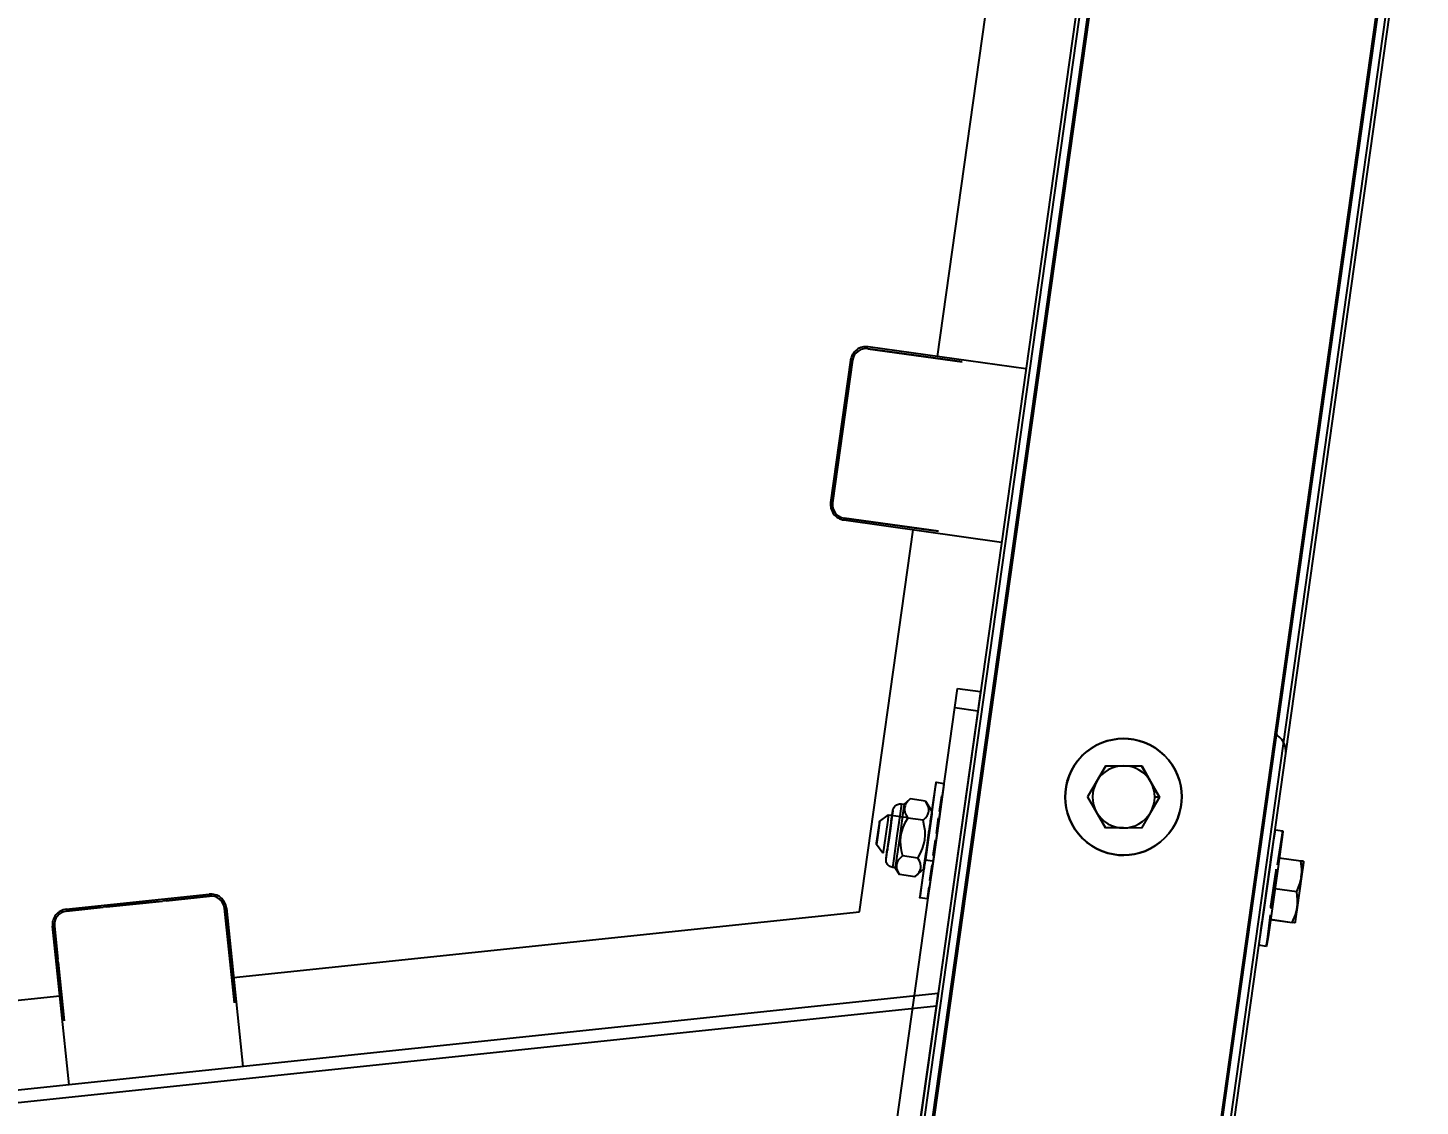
# Model space of a CAD drawing. Header units: millimetres. Extents: x 3109 to 13995, y 24552 to 39949.
# Drawn here: x 6389.9 to 6748.2, y 34454 to 34731.4 of the extents above; entities that cross this region are included whole.
import ezdxf

# ---------------------------------------------------------------- set-up
doc = ezdxf.new("R2010")
doc.units = ezdxf.units.MM
doc.header["$LTSCALE"] = 3
doc.layers.add('DomyÅ›lny', color=7, linetype='Continuous')
doc.styles.get("Standard").update_dxf_attribs({"font": 'arial.ttf'})
doc.dimstyles.new('MATEUSZ', dxfattribs={"dimtxt": 35, "dimasz": 16, "dimexe": 0.18, "dimexo": 0.0625, "dimgap": 0.09, "dimtad": 0, "dimdec": 0, "dimdsep": 46, "dimtxsty": 'Standard', "dimblk": 'DOT', "dimcen": 0.09, "dimse1": 1, "dimse2": 1, "dimadec": 0, "dimazin": 0, "dimtfac": 1, "dimtdec": 0, "dimtofl": 0, "dimtmove": 0, "dimatfit": 3, "dimfxl": 1, "dimtolj": 1, "dimtzin": 0, "dimlwd": 9, "dimlwe": 9, "dimarcsym": 0})

# ---------------------------------------------------------------- blocks, each defined once
blk = doc.blocks.new('_Dot')
at = {"color": 0, "linetype": 'ByBlock', "lineweight": -2}
blk.add_line((-0.5, 0), (-1, 0), dxfattribs=at)
at = {"color": 0, "linetype": 'ByBlock', "const_width": 0.5}
blk.add_lwpolyline([(-0.25, 0, 1), (0.25, 0, 1)], format="xyb", close=True, dxfattribs=at)
blk = doc.blocks.new('*D27')
at = {"color": 0, "lineweight": 9, "transparency": 16777216}
for start, end in [(59.5164, 79.0364), (2.9636, 22.4836)]:
    blk.add_arc((6545.65, 33349.34), 309.37, start, end, dxfattribs=at)
at = {"layer": 'Defpoints', "color": 0, "transparency": 16777216}
for p in [(6825.8, 35342.67), (6820.48, 33491.39), (6414.74, 33349.34), (6545.65, 33349.34), (6594.74, 33349.34)]:
    blk.add_point(p, dxfattribs=at)
at = {"color": 0, "lineweight": 9, "transparency": 16777216, "xscale": 16, "yscale": 16, "zscale": 16}
for p, rotation in [((6588.71, 33655.7), 170.518219425483), ((6855.02, 33349.34), 271.4817805745178)]:
    blk.add_blockref('_Dot', p, dxfattribs=dict(at, rotation=rotation))
at = {"color": 0, "transparency": 16777216, "insert": (6779.14, 33552.3), "char_height": 100, "attachment_point": 5, "rotation": 311}
blk.add_mtext('\\A1;82°', dxfattribs=at)
blk = doc.blocks.new('*D28')
at = {"color": 0, "lineweight": 9, "transparency": 16777216}
for start, end in [(188.3113, 209.7304), (238.2696, 259.6887)]:
    blk.add_arc((6615.79, 34401.67), 396.66, start, end, dxfattribs=at)
at = {"layer": 'Defpoints', "color": 0, "transparency": 16777216}
for p in [(6738.47, 35274.58), (6612.72, 34401.34), (6276.98, 34195.4), (4551.57, 34184.71), (6467.9, 33349.34)]:
    blk.add_point(p, dxfattribs=at)
at = {"color": 0, "lineweight": 9, "transparency": 16777216, "xscale": 16, "yscale": 16, "zscale": 16}
for p, rotation in [((6221.3, 34360.2), 97.15563856090387), ((6560.59, 34008.86), 350.8443614390964)]:
    blk.add_blockref('_Dot', p, dxfattribs=dict(at, rotation=rotation))
at = {"color": 0, "transparency": 16777216, "insert": (6330.46, 34126.12), "char_height": 100, "attachment_point": 5, "rotation": 314}
blk.add_mtext('\\A1;76°', dxfattribs=at)
blk = doc.blocks.new('*D29')
at = {"color": 0, "lineweight": 9, "transparency": 16777216}
for start, end in [(340.8702, 2.8259), (279.1741, 301.1298)]:
    blk.add_arc((4551.57, 34184.71), 288.86, start, end, dxfattribs=at)
at = {"layer": 'Defpoints', "color": 0, "transparency": 16777216}
for p in [(4394.27, 35681.38), (6612.72, 34401.34), (4551.57, 34184.71), (4721.36, 33951.02), (4638.64, 33356.34)]:
    blk.add_point(p, dxfattribs=at)
at = {"color": 0, "lineweight": 9, "transparency": 16777216, "xscale": 16, "yscale": 16, "zscale": 16}
for p, rotation in [((4838.85, 34214.9), 94.41297339771745), ((4581.77, 33897.43), 187.5870266022825)]:
    blk.add_blockref('_Dot', p, dxfattribs=dict(at, rotation=rotation))
at = {"color": 0, "transparency": 16777216, "insert": (4776.06, 34002.92), "char_height": 100, "attachment_point": 5, "rotation": 51}
blk.add_mtext('\\A1;90°', dxfattribs=at)
blk = doc.blocks.new('*D30')
at = {"color": 0, "lineweight": 9, "transparency": 16777216}
for start, end in [(329.4544, 349.5013), (278.4987, 298.5456)]:
    blk.add_arc((4392.79, 35685.64), 366.91, start, end, dxfattribs=at)
at = {"layer": 'Defpoints', "color": 0, "transparency": 16777216}
for p in [(4469.01, 35674.93), (4401.08, 35606.73), (4583.59, 35372.25), (6672.2, 35365.29), (4637.61, 33356.34)]:
    blk.add_point(p, dxfattribs=at)
at = {"color": 0, "lineweight": 9, "transparency": 16777216, "xscale": 16, "yscale": 16, "zscale": 16}
for p, rotation in [((4756.13, 35634.58), 80.75063463596969), ((4431.14, 35320.75), 187.2493653640306)]:
    blk.add_blockref('_Dot', p, dxfattribs=dict(at, rotation=rotation))
at = {"color": 0, "transparency": 16777216, "insert": (4647.66, 35421.71), "char_height": 100, "attachment_point": 5, "rotation": 44}
blk.add_mtext('\\A1;76°', dxfattribs=at)
blk = doc.blocks.new('*D31')
at = {"color": 0, "lineweight": 9, "transparency": 16777216}
for start, end in [(174.4743, 201.6347), (232.3653, 259.5257)]:
    blk.add_arc((6747.74, 35354.68), 370.53, start, end, dxfattribs=at)
at = {"layer": 'Defpoints', "color": 0, "transparency": 16777216}
for p in [(4469.01, 35674.93), (6672.2, 35365.29), (6737.21, 35279.78), (6404.19, 35215.88), (6465.9, 33349.34)]:
    blk.add_point(p, dxfattribs=at)
at = {"color": 0, "lineweight": 9, "transparency": 16777216, "xscale": 16, "yscale": 16, "zscale": 16}
for p, rotation in [((6380.81, 35406.25), 83.23715371402146), ((6696.17, 34987.75), 350.7628462859789)]:
    blk.add_blockref('_Dot', p, dxfattribs=dict(at, rotation=rotation))
at = {"color": 0, "transparency": 16777216, "insert": (6451.82, 35131.69), "char_height": 100, "attachment_point": 5, "rotation": 307}
blk.add_mtext('\\A1;90°', dxfattribs=at)
blk = doc.blocks.new('*D32')
at = {"color": 0, "lineweight": 9, "transparency": 16777216}
for p, q in [((7401.61, 35409.97), (7401.61, 34534.29)), ((7401.61, 33357.34), (7401.61, 34233.02))]:
    blk.add_line(p, q, dxfattribs=at)
at = {"layer": 'Defpoints', "color": 0, "transparency": 16777216}
for p in [(6879.77, 35425.97), (6604.45, 33341.34), (7401.61, 33341.34)]:
    blk.add_point(p, dxfattribs=at)
at = {"color": 0, "lineweight": 9, "transparency": 16777216, "xscale": 16, "yscale": 16, "zscale": 16}
for p, rotation in [((7401.61, 35425.97), 90), ((7401.61, 33341.34), 270)]:
    blk.add_blockref('_Dot', p, dxfattribs=dict(at, rotation=rotation))
at = {"color": 0, "transparency": 16777216, "insert": (7401.61, 34383.66), "char_height": 100, "attachment_point": 5, "rotation": 90}
blk.add_mtext('\\A1;2085', dxfattribs=at)
blk = doc.blocks.new('*D34')
at = {"color": 0, "lineweight": 9, "transparency": 16777216}
for p, q in [((4270.17, 32724.1), (5416.74, 32724.1)), ((6863.77, 32724.1), (5717.19, 32724.1))]:
    blk.add_line(p, q, dxfattribs=at)
at = {"layer": 'Defpoints', "color": 0, "transparency": 16777216}
for p in [(4254.17, 35784.88), (6879.77, 35425.97), (6879.77, 32724.1)]:
    blk.add_point(p, dxfattribs=at)
at = {"color": 0, "lineweight": 9, "transparency": 16777216, "xscale": 16, "yscale": 16, "zscale": 16, "rotation": 180}
blk.add_blockref('_Dot', (4254.17, 32724.1), dxfattribs=at)
at = {"color": 0, "lineweight": 9, "transparency": 16777216, "xscale": 16, "yscale": 16, "zscale": 16}
blk.add_blockref('_Dot', (6879.77, 32724.1), dxfattribs=at)
at = {"color": 0, "transparency": 16777216, "insert": (5566.97, 32724.1), "char_height": 100, "attachment_point": 5}
blk.add_mtext('\\A1;2626', dxfattribs=at)
blk = doc.blocks.new('*D36')
at = {"color": 0, "lineweight": 9, "transparency": 16777216}
for p, q in [((4319.69, 32936.73), (5422.43, 32936.73)), ((6825.88, 32936.73), (5723.15, 32936.73))]:
    blk.add_line(p, q, dxfattribs=at)
at = {"layer": 'Defpoints', "color": 0, "transparency": 16777216}
for p in [(4303.69, 35777.81), (6841.88, 35421.2), (6841.88, 32936.73)]:
    blk.add_point(p, dxfattribs=at)
at = {"color": 0, "lineweight": 9, "transparency": 16777216, "xscale": 16, "yscale": 16, "zscale": 16, "rotation": 180}
blk.add_blockref('_Dot', (4303.69, 32936.73), dxfattribs=at)
at = {"color": 0, "lineweight": 9, "transparency": 16777216, "xscale": 16, "yscale": 16, "zscale": 16}
blk.add_blockref('_Dot', (6841.88, 32936.73), dxfattribs=at)
at = {"color": 0, "transparency": 16777216, "insert": (5572.79, 32936.73), "char_height": 100, "attachment_point": 5}
blk.add_mtext('\\A1;2538', dxfattribs=at)

msp = doc.modelspace()

# ---------------------------------------------------------------- linework, layer by layer
at = {"layer": 'DomyÅ›lny'}
for p, q in [((6746.58, 35353.81), (6464.87, 33349.34)), ((6545.65, 33349.34), (6825.8, 35342.67)), ((6465.9, 33349.34), (6737.21, 35279.78)), ((6738.47, 35274.58), (6467.9, 33349.34)), ((6468.4, 33349.34), (6739.14, 35275.71)), ((6811.23, 35264.17), (6542.12, 33349.34)), ((6542.63, 33349.34), (6811.75, 35264.28)), ((6813.92, 35265.54), (6544.62, 33349.34)), ((6624, 34646.87), (6685.84, 35086.92)), ((6630.37, 34645.47), (6606.1, 34648.88)), ((6606.1, 34648.88), (6630.37, 34645.47)), ((6646.77, 34643.67), (6606.17, 34649.38)), ((6601.66, 34645.97), (6596.51, 34609.33)), ((6602.15, 34645.9), (6597, 34609.26)), ((6597, 34609.26), (6602.15, 34645.9)), ((6599.91, 34604.81), (6640.51, 34599.11)), ((6599.98, 34605.31), (6624.24, 34601.9)), ((6624.24, 34601.9), (6599.98, 34605.31)), ((6603.92, 34503.98), (6617.74, 34602.31)), ((6629.17, 34561.48), (6635.11, 34560.65)), ((6596.46, 34328.77), (6628.47, 34556.53)), ((6628.47, 34556.53), (6634.41, 34555.7)), ((6634.41, 34555.7), (6602.4, 34327.94)), ((6667.3, 34541.57), (6662.64, 34533.6)), ((6681.11, 34533.49), (6676.54, 34541.52)), ((6623.64, 34537.32), (6625.62, 34537.04)), ((6614.78, 34531.75), (6615.42, 34531.66)), ((6615.42, 34531.66), (6616.9, 34532.96)), ((6620.94, 34532.46), (6616.98, 34533.02)), ((6620.94, 34532.46), (6622.59, 34529.89)), ((6662.64, 34533.6), (6667.21, 34525.57)), ((6681.14, 34533.5), (6679.91, 34533.51)), ((6611.38, 34528.95), (6616.42, 34528.24)), ((6620.3, 34527.55), (6616.34, 34528.1)), ((6710.89, 34525.08), (6712.87, 34524.8)), ((6618.93, 34517.83), (6614.97, 34518.38)), ((6622.8, 34516.99), (6620.82, 34517.27)), ((6711.93, 34517.89), (6717.56, 34517.1)), ((6613.12, 34515.32), (6612.48, 34515.41)), ((6614.24, 34513.59), (6613.12, 34515.32)), ((6618.21, 34513.02), (6614.25, 34513.58)), ((6620.51, 34515.04), (6618.28, 34513.09)), ((6710.85, 34509.99), (6716.48, 34509.2)), ((6399.78, 34504.65), (6436.57, 34508.52)), ((6423.78, 34506.67), (6409.25, 34505.14)), ((6410.13, 34505.24), (6424.58, 34506.75)), ((6436.63, 34508.02), (6424.58, 34506.75)), ((6425.46, 34506.85), (6436.63, 34508.02)), ((6621.45, 34507.33), (6619.47, 34507.61)), ((6399.83, 34504.15), (6409.25, 34505.14)), ((6408.45, 34505.06), (6399.83, 34504.15)), ((6440.47, 34504.9), (6443.03, 34480.54)), ((6443.03, 34480.54), (6440.47, 34504.9)), ((6440.97, 34504.96), (6445.25, 34464.18)), ((6442.85, 34487.06), (6603.92, 34503.98)), ((6400.5, 34459.48), (6396.22, 34500.25)), ((6397.6, 34491.89), (6396.71, 34500.31)), ((6396.71, 34500.31), (6397.61, 34491.81)), ((6709.64, 34502), (6715.27, 34501.21)), ((6709.7, 34502.05), (6715.33, 34501.25)), ((6708.7, 34495.09), (6706.72, 34495.37)), ((6399.27, 34475.94), (6397.61, 34491.81)), ((6397.69, 34491.01), (6399.27, 34475.94)), ((6624.19, 34482.99), (4543.21, 34264.27)), ((5594.21, 34397.86), (6398.1, 34482.35)), ((6623.73, 34479.67), (4543.55, 34261.04)), ((6613.18, 34404.66), (6623.73, 34479.67))]:
    msp.add_line(p, q, dxfattribs=at)
for points in [[(6628.47, 34556.53, 0), (6629.17, 34561.48, 0)], [(6635.11, 34560.65, 0), (6635.11, 34560.65, 0), (6635.11, 34560.65, 0), (6635.11, 34560.65, 0), (6635.11, 34560.65, 0), (6635.11, 34560.65, 0), (6635.11, 34560.65, 0), (6635.11, 34560.65, 0), (6635.11, 34560.65, 0), (6635.11, 34560.65, 0), (6635.11, 34560.65, 0), (6635.11, 34560.65, 0), (6635.11, 34560.65, 0), (6635.11, 34560.64, 0), (6635.1, 34560.61, 0), (6635.09, 34560.5, 0), (6635.02, 34560.04, 0), (6634.41, 34555.7, 0)], [(6671.95, 34518.54, 0), (6670.6, 34518.6, 0), (6669.22, 34518.78, 0), (6667.82, 34519.1, 0), (6666.42, 34519.57, 0), (6665.05, 34520.18, 0), (6663.73, 34520.94, 0), (6662.48, 34521.84, 0), (6661.32, 34522.88, 0), (6660.27, 34524.02, 0), (6659.36, 34525.26, 0), (6658.58, 34526.58, 0), (6657.95, 34527.94, 0), (6657.47, 34529.33, 0), (6657.13, 34530.73, 0), (6656.93, 34532.11, 0), (6656.86, 34533.46, 0), (6656.92, 34534.81, 0), (6657.1, 34536.19, 0), (6657.42, 34537.59, 0), (6657.88, 34538.98, 0), (6658.5, 34540.36, 0), (6659.26, 34541.68, 0), (6660.16, 34542.93, 0), (6661.19, 34544.09, 0), (6662.34, 34545.13, 0), (6663.58, 34546.05, 0), (6664.89, 34546.83, 0), (6666.26, 34547.46, 0), (6667.65, 34547.94, 0), (6669.05, 34548.28, 0), (6670.43, 34548.48, 0), (6671.77, 34548.54, 0)], [(6671.79, 34548.55, 0), (6670.44, 34548.48, 0), (6669.06, 34548.28, 0), (6667.66, 34547.94, 0), (6666.27, 34547.46, 0), (6664.91, 34546.83, 0), (6663.59, 34546.05, 0), (6662.35, 34545.14, 0), (6661.21, 34544.09, 0), (6660.17, 34542.93, 0), (6659.27, 34541.68, 0), (6658.51, 34540.36, 0), (6657.9, 34538.99, 0), (6657.43, 34537.59, 0), (6657.11, 34536.19, 0), (6656.93, 34534.81, 0), (6656.87, 34533.46, 0), (6656.94, 34532.11, 0), (6657.14, 34530.73, 0), (6657.48, 34529.34, 0), (6657.96, 34527.94, 0), (6658.59, 34526.58, 0), (6659.37, 34525.27, 0), (6660.28, 34524.02, 0), (6661.33, 34522.88, 0), (6662.49, 34521.85, 0), (6663.74, 34520.94, 0), (6665.06, 34520.18, 0), (6666.43, 34519.57, 0), (6667.83, 34519.1, 0), (6669.23, 34518.78, 0), (6670.61, 34518.6, 0), (6671.96, 34518.55, 0)], [(6671.77, 34548.54, 0), (6673.12, 34548.49, 0), (6674.51, 34548.31, 0), (6675.9, 34547.99, 0), (6677.3, 34547.52, 0), (6678.67, 34546.91, 0), (6680, 34546.15, 0), (6681.25, 34545.24, 0), (6682.41, 34544.21, 0), (6683.45, 34543.07, 0), (6684.37, 34541.83, 0), (6685.15, 34540.51, 0), (6685.78, 34539.15, 0), (6686.26, 34537.76, 0), (6686.6, 34536.36, 0), (6686.79, 34534.98, 0), (6686.86, 34533.63, 0), (6686.81, 34532.28, 0), (6686.63, 34530.9, 0), (6686.31, 34529.5, 0), (6685.84, 34528.1, 0), (6685.23, 34526.73, 0), (6684.46, 34525.41, 0), (6683.56, 34524.16, 0), (6682.53, 34523, 0), (6681.38, 34521.95, 0), (6680.14, 34521.04, 0), (6678.83, 34520.26, 0), (6677.46, 34519.63, 0), (6676.07, 34519.15, 0), (6674.68, 34518.81, 0), (6673.3, 34518.61, 0), (6671.95, 34518.54, 0)], [(6671.96, 34518.55, 0), (6673.31, 34518.62, 0), (6674.69, 34518.81, 0), (6676.09, 34519.15, 0), (6677.48, 34519.63, 0), (6678.84, 34520.26, 0), (6680.15, 34521.04, 0), (6681.4, 34521.96, 0), (6682.54, 34523, 0), (6683.57, 34524.16, 0), (6684.48, 34525.41, 0), (6685.24, 34526.74, 0), (6685.85, 34528.11, 0), (6686.32, 34529.5, 0), (6686.64, 34530.9, 0), (6686.82, 34532.29, 0), (6686.87, 34533.63, 0), (6686.8, 34534.98, 0), (6686.61, 34536.36, 0), (6686.27, 34537.76, 0), (6685.79, 34539.15, 0), (6685.16, 34540.51, 0), (6684.38, 34541.83, 0), (6683.46, 34543.07, 0), (6682.42, 34544.22, 0), (6681.26, 34545.25, 0), (6680.01, 34546.15, 0), (6678.69, 34546.91, 0), (6677.31, 34547.53, 0), (6675.92, 34547.99, 0), (6674.52, 34548.31, 0), (6673.13, 34548.49, 0), (6671.79, 34548.55, 0)], [(6665.01, 34537.6, 0), (6667.34, 34541.58, 0)], [(6671.96, 34541.55, 0), (6670.94, 34541.5, 0), (6669.92, 34541.3, 0), (6668.91, 34540.97, 0), (6667.95, 34540.51, 0), (6667.06, 34539.92, 0), (6666.26, 34539.22, 0), (6665.57, 34538.44, 0), (6665.01, 34537.6, 0)], [(6667.34, 34541.58, 0), (6671.96, 34541.55, 0)], [(6671.96, 34541.55, 0), (6676.57, 34541.53, 0)], [(6678.86, 34537.51, 0), (6678.31, 34538.36, 0), (6677.63, 34539.15, 0), (6676.84, 34539.86, 0), (6675.95, 34540.46, 0), (6674.99, 34540.94, 0), (6673.99, 34541.28, 0), (6672.97, 34541.48, 0), (6671.96, 34541.55, 0)], [(6676.57, 34541.53, 0), (6678.86, 34537.51, 0)], [(6619.47, 34507.61, 0), (6619.47, 34507.61, 0), (6619.47, 34507.61, 0), (6619.47, 34507.61, 0), (6619.47, 34507.61, 0), (6619.47, 34507.61, 0), (6619.47, 34507.61, 0), (6619.47, 34507.61, 0), (6619.47, 34507.61, 0), (6619.47, 34507.61, 0), (6619.47, 34507.61, 0), (6619.47, 34507.61, 0), (6619.47, 34507.61, 0), (6619.47, 34507.61, 0), (6619.47, 34507.61, 0), (6619.47, 34507.61, 0), (6619.47, 34507.61, 0), (6619.47, 34507.61, 0), (6619.47, 34507.61, 0), (6619.47, 34507.62, 0), (6619.48, 34507.65, 0), (6619.51, 34507.82, 0), (6619.63, 34508.57, 0), (6620.84, 34516.78, 0), (6622.37, 34527.71, 0), (6623.33, 34534.8, 0), (6623.58, 34536.71, 0), (6623.63, 34537.17, 0), (6623.64, 34537.28, 0), (6623.64, 34537.31, 0), (6623.64, 34537.32, 0), (6623.64, 34537.32, 0), (6623.64, 34537.32, 0), (6623.64, 34537.32, 0), (6623.64, 34537.32, 0)], [(6625.62, 34537.04, 0), (6625.62, 34537.04, 0), (6625.62, 34537.04, 0), (6625.62, 34537.04, 0), (6625.62, 34537.04, 0), (6625.62, 34537.04, 0), (6625.62, 34537, 0), (6625.6, 34536.83, 0), (6625.52, 34536.09, 0), (6624.41, 34527.88, 0), (6622.88, 34516.95, 0), (6621.84, 34509.8, 0), (6621.55, 34507.9, 0), (6621.48, 34507.46, 0), (6621.46, 34507.36, 0), (6621.45, 34507.34, 0), (6621.45, 34507.34, 0), (6621.45, 34507.33, 0), (6621.45, 34507.33, 0), (6621.45, 34507.33, 0), (6621.45, 34507.33, 0), (6621.45, 34507.33, 0), (6621.45, 34507.33, 0), (6621.45, 34507.33, 0), (6621.45, 34507.33, 0), (6621.45, 34507.33, 0), (6621.45, 34507.33, 0), (6621.45, 34507.33, 0), (6621.45, 34507.33, 0), (6621.45, 34507.33, 0), (6621.45, 34507.33, 0), (6621.45, 34507.33, 0), (6621.45, 34507.33, 0), (6621.45, 34507.33, 0), (6621.45, 34507.33, 0)], [(6623.64, 34537.32, 0), (6623.64, 34537.32, 0), (6623.64, 34537.32, 0), (6623.64, 34537.32, 0), (6623.64, 34537.32, 0), (6623.64, 34537.32, 0), (6623.64, 34537.32, 0), (6623.64, 34537.32, 0), (6623.64, 34537.32, 0), (6623.64, 34537.32, 0), (6623.64, 34537.32, 0), (6623.64, 34537.32, 0), (6623.64, 34537.32, 0), (6623.64, 34537.32, 0), (6623.64, 34537.32, 0), (6623.64, 34537.32, 0), (6623.64, 34537.32, 0), (6623.63, 34537.32, 0), (6623.63, 34537.31, 0), (6623.62, 34537.25, 0), (6623.56, 34536.94, 0), (6623.35, 34535.56, 0), (6622.49, 34529.71, 0)], [(6662.67, 34533.61, 0), (6665.01, 34537.6, 0)], [(6665.01, 34537.6, 0), (6664.55, 34536.69, 0), (6664.21, 34535.71, 0), (6663.99, 34534.67, 0), (6663.91, 34533.6, 0), (6663.98, 34532.53, 0), (6664.18, 34531.49, 0), (6664.51, 34530.51, 0), (6664.96, 34529.6, 0)], [(6678.86, 34537.51, 0), (6681.14, 34533.5, 0)], [(6679.91, 34533.51, 0), (6679.85, 34534.58, 0), (6679.64, 34535.62, 0), (6679.31, 34536.6, 0), (6678.86, 34537.51, 0)], [(6612.12, 34527.39, 0), (6612.49, 34529.88, 0), (6612.53, 34530.15, 0), (6612.61, 34530.44, 0), (6612.72, 34530.68, 0), (6612.86, 34530.92, 0), (6613.04, 34531.14, 0), (6613.25, 34531.33, 0), (6613.47, 34531.49, 0), (6613.72, 34531.61, 0), (6613.98, 34531.7, 0), (6614.24, 34531.75, 0), (6614.51, 34531.77, 0), (6614.78, 34531.75, 0)], [(6613.67, 34523.52, 0), (6614.47, 34529.32, 0), (6614.71, 34531.15, 0), (6614.77, 34531.6, 0), (6614.78, 34531.71, 0), (6614.78, 34531.74, 0), (6614.78, 34531.74, 0), (6614.78, 34531.75, 0), (6614.78, 34531.75, 0), (6614.78, 34531.75, 0), (6614.78, 34531.75, 0), (6614.78, 34531.75, 0)], [(6615.42, 34531.66, 0), (6615.42, 34531.66, 0), (6615.42, 34531.66, 0), (6615.42, 34531.66, 0), (6615.42, 34531.66, 0), (6615.42, 34531.66, 0), (6615.42, 34531.66, 0), (6615.42, 34531.66, 0), (6615.42, 34531.66, 0), (6615.42, 34531.66, 0), (6615.42, 34531.66, 0), (6615.42, 34531.66, 0), (6615.42, 34531.65, 0), (6615.42, 34531.63, 0), (6615.41, 34531.54, 0), (6615.36, 34531.13, 0), (6615.13, 34529.34, 0), (6614.31, 34523.43, 0)], [(6616.98, 34533.02, 0), (6616.37, 34532.42, 0), (6615.95, 34531.84, 0), (6615.79, 34531.56, 0), (6615.67, 34531.28, 0), (6615.58, 34531, 0), (6615.53, 34530.72, 0), (6615.51, 34530.43, 0), (6615.52, 34530.14, 0), (6615.57, 34529.83, 0), (6615.64, 34529.52, 0), (6615.91, 34528.85, 0), (6616.34, 34528.1, 0)], [(6620.3, 34527.55, 0), (6620.9, 34528.15, 0), (6621.32, 34528.72, 0), (6621.48, 34529, 0), (6621.6, 34529.28, 0), (6621.69, 34529.56, 0), (6621.74, 34529.85, 0), (6621.76, 34530.14, 0), (6621.75, 34530.43, 0), (6621.71, 34530.73, 0), (6621.63, 34531.05, 0), (6621.36, 34531.72, 0), (6620.94, 34532.46, 0)], [(6624.52, 34529.77, 0), (6625.11, 34533.83, 0)], [(6664.96, 34529.6, 0), (6662.67, 34533.61, 0)], [(6678.82, 34529.51, 0), (6679.27, 34530.42, 0), (6679.62, 34531.4, 0), (6679.83, 34532.44, 0), (6679.91, 34533.51, 0)], [(6681.14, 34533.5, 0), (6678.82, 34529.51, 0)], [(6609.12, 34527.25, 0), (6611.38, 34528.95, 0)], [(6611.38, 34528.95, 0), (6611.38, 34528.95, 0), (6611.38, 34528.95, 0), (6611.38, 34528.95, 0), (6611.38, 34528.95, 0), (6611.38, 34528.95, 0), (6611.38, 34528.95, 0), (6611.38, 34528.95, 0), (6611.38, 34528.95, 0), (6611.38, 34528.95, 0), (6611.38, 34528.95, 0), (6611.38, 34528.95, 0), (6611.38, 34528.95, 0), (6611.38, 34528.93, 0), (6611.37, 34528.87, 0), (6611.33, 34528.59, 0), (6611.19, 34527.54, 0), (6610.69, 34524.03, 0)], [(6610.81, 34517.81, 0), (6610.81, 34517.81, 0), (6610.81, 34517.81, 0), (6610.81, 34517.81, 0), (6610.81, 34517.81, 0), (6610.81, 34517.81, 0), (6610.81, 34517.81, 0), (6610.81, 34517.81, 0), (6610.81, 34517.81, 0), (6610.81, 34517.81, 0), (6610.81, 34517.81, 0), (6610.82, 34517.86, 0), (6610.89, 34518.34, 0), (6611.54, 34522.81, 0), (6612.2, 34527.57, 0), (6612.42, 34529.2, 0), (6612.48, 34529.69, 0), (6612.5, 34529.84, 0), (6612.5, 34529.89, 0), (6612.5, 34529.9, 0), (6612.51, 34529.9, 0), (6612.51, 34529.9, 0), (6612.51, 34529.9, 0), (6612.51, 34529.9, 0), (6612.51, 34529.9, 0), (6612.51, 34529.9, 0), (6612.51, 34529.9, 0), (6612.51, 34529.9, 0), (6612.51, 34529.9, 0), (6612.51, 34529.9, 0), (6612.51, 34529.9, 0)], [(6612.23, 34528, 0), (6612.23, 34528, 0), (6612.23, 34528, 0), (6612.23, 34528, 0), (6612.23, 34528, 0), (6612.23, 34528, 0), (6612.23, 34527.99, 0), (6612.23, 34527.95, 0), (6612.2, 34527.74, 0), (6611.9, 34525.45, 0), (6611.47, 34522.39, 0), (6611.18, 34520.4, 0), (6611.1, 34519.87, 0), (6611.08, 34519.75, 0), (6611.07, 34519.72, 0), (6611.07, 34519.71, 0), (6611.07, 34519.71, 0), (6611.07, 34519.71, 0), (6611.07, 34519.71, 0), (6611.07, 34519.71, 0), (6611.07, 34519.71, 0), (6611.07, 34519.71, 0), (6611.07, 34519.71, 0), (6611.07, 34519.71, 0), (6611.07, 34519.71, 0), (6611.07, 34519.71, 0), (6611.07, 34519.71, 0), (6611.07, 34519.71, 0), (6611.07, 34519.71, 0), (6611.07, 34519.71, 0), (6611.07, 34519.71, 0), (6611.07, 34519.71, 0), (6611.07, 34519.71, 0), (6611.07, 34519.71, 0), (6611.07, 34519.71, 0)], [(6611.68, 34523.81, 0), (6612.29, 34528.2, 0), (6612.47, 34529.6, 0), (6612.51, 34529.93, 0), (6612.52, 34530.02, 0), (6612.52, 34530.04, 0), (6612.52, 34530.04, 0), (6612.52, 34530.04, 0), (6612.52, 34530.04, 0), (6612.52, 34530.05, 0), (6612.52, 34530.05, 0), (6612.52, 34530.05, 0)], [(6612.52, 34530.05, 0), (6612.52, 34530.05, 0), (6612.52, 34530.05, 0), (6612.52, 34530.05, 0), (6612.52, 34530.05, 0), (6612.52, 34530.05, 0), (6612.52, 34530.05, 0), (6612.52, 34530.05, 0), (6612.52, 34530.05, 0), (6612.52, 34530.05, 0), (6612.52, 34530.05, 0), (6612.52, 34530.05, 0), (6612.52, 34530.05, 0), (6612.52, 34530.05, 0), (6612.52, 34530.05, 0), (6612.52, 34530.04, 0), (6612.52, 34530.04, 0), (6612.52, 34530.04, 0), (6612.51, 34530.02, 0), (6612.49, 34529.91, 0), (6612.41, 34529.42, 0), (6612.1, 34527.28, 0)], [(6616.34, 34528.1, 0), (6615.63, 34526.84, 0), (6615.12, 34525.66, 0), (6614.75, 34524.53, 0), (6614.53, 34523.4, 0), (6614.43, 34522.26, 0), (6614.47, 34521.07, 0), (6614.64, 34519.79, 0), (6614.97, 34518.38, 0)], [(6622.2, 34527.33, 0), (6622.52, 34529.48, 0), (6622.59, 34529.86, 0), (6622.59, 34529.89, 0), (6622.59, 34529.89, 0), (6622.59, 34529.89, 0), (6622.59, 34529.89, 0), (6622.59, 34529.89, 0), (6622.59, 34529.89, 0), (6622.59, 34529.89, 0), (6622.59, 34529.89, 0), (6622.59, 34529.89, 0), (6622.59, 34529.89, 0), (6622.59, 34529.89, 0), (6622.59, 34529.89, 0), (6622.59, 34529.89, 0), (6622.59, 34529.89, 0), (6622.59, 34529.89, 0), (6622.59, 34529.89, 0), (6622.59, 34529.89, 0), (6622.59, 34529.89, 0), (6622.59, 34529.89, 0), (6622.59, 34529.89, 0), (6622.59, 34529.89, 0), (6622.6, 34529.89, 0), (6622.6, 34529.89, 0), (6622.6, 34529.89, 0), (6622.59, 34529.86, 0), (6622.58, 34529.73, 0), (6622.51, 34529.11, 0), (6621.69, 34523.11, 0), (6620.88, 34517.47, 0), (6620.61, 34515.61, 0), (6620.54, 34515.17, 0), (6620.52, 34515.07, 0), (6620.51, 34515.04, 0), (6620.51, 34515.04, 0), (6620.51, 34515.04, 0), (6620.51, 34515.04, 0), (6620.51, 34515.04, 0), (6620.51, 34515.04, 0), (6620.51, 34515.04, 0), (6620.51, 34515.04, 0), (6620.51, 34515.04, 0), (6620.51, 34515.04, 0), (6620.51, 34515.04, 0), (6620.51, 34515.04, 0), (6620.51, 34515.04, 0), (6620.51, 34515.04, 0), (6620.51, 34515.04, 0), (6620.51, 34515.04, 0), (6620.51, 34515.04, 0), (6620.51, 34515.04, 0), (6620.51, 34515.04, 0), (6620.51, 34515.04, 0), (6620.51, 34515.04, 0)], [(6620.79, 34517.02, 0), (6620.79, 34517.02, 0), (6620.79, 34517.02, 0), (6620.79, 34517.02, 0), (6620.79, 34517.02, 0), (6620.79, 34517.02, 0), (6620.79, 34517.02, 0), (6620.79, 34517.02, 0), (6620.79, 34517.02, 0), (6620.79, 34517.02, 0), (6620.79, 34517.02, 0), (6620.79, 34517.02, 0), (6620.79, 34517.02, 0), (6620.79, 34517.03, 0), (6620.8, 34517.1, 0), (6620.85, 34517.37, 0), (6621.29, 34520.38, 0), (6621.85, 34524.39, 0), (6622.21, 34527, 0), (6622.3, 34527.7, 0), (6622.31, 34527.86, 0), (6622.32, 34527.9, 0), (6622.32, 34527.91, 0), (6622.32, 34527.91, 0), (6622.32, 34527.91, 0), (6622.32, 34527.91, 0), (6622.32, 34527.91, 0), (6622.32, 34527.91, 0), (6622.32, 34527.91, 0), (6622.32, 34527.91, 0), (6622.32, 34527.91, 0), (6622.32, 34527.91, 0), (6622.32, 34527.91, 0), (6622.32, 34527.91, 0)], [(6623.72, 34524.12, 0), (6624.29, 34528.19, 0)], [(6664.96, 34529.6, 0), (6665.52, 34528.75, 0), (6666.2, 34527.96, 0), (6666.99, 34527.25, 0), (6667.87, 34526.65, 0), (6668.83, 34526.17, 0), (6669.83, 34525.83, 0), (6670.85, 34525.63, 0), (6671.86, 34525.56, 0)], [(6667.24, 34525.58, 0), (6664.96, 34529.6, 0)], [(6671.86, 34525.56, 0), (6672.88, 34525.61, 0), (6673.9, 34525.81, 0), (6674.91, 34526.14, 0), (6675.87, 34526.6, 0), (6676.76, 34527.19, 0), (6677.56, 34527.89, 0), (6678.25, 34528.67, 0), (6678.82, 34529.51, 0)], [(6678.82, 34529.51, 0), (6676.48, 34525.53, 0)], [(6618.93, 34517.83, 0), (6619.63, 34519.09, 0), (6620.15, 34520.27, 0), (6620.51, 34521.41, 0), (6620.74, 34522.53, 0), (6620.83, 34523.67, 0), (6620.8, 34524.86, 0), (6620.62, 34526.14, 0), (6620.3, 34527.55, 0)], [(6621.4, 34521.69, 0), (6621.86, 34524.96, 0)], [(6622.04, 34526.55, 0), (6621.69, 34524.07, 0)], [(6671.86, 34525.56, 0), (6667.24, 34525.58, 0)], [(6676.48, 34525.53, 0), (6671.86, 34525.56, 0)], [(6706.72, 34495.37, 0), (6706.72, 34495.37, 0), (6706.72, 34495.37, 0), (6706.72, 34495.37, 0), (6706.72, 34495.37, 0), (6706.72, 34495.37, 0), (6706.72, 34495.37, 0), (6706.72, 34495.37, 0), (6706.72, 34495.37, 0), (6706.72, 34495.37, 0), (6706.72, 34495.37, 0), (6706.72, 34495.37, 0), (6706.72, 34495.37, 0), (6706.72, 34495.37, 0), (6706.72, 34495.37, 0), (6706.72, 34495.37, 0), (6706.72, 34495.37, 0), (6706.72, 34495.37, 0), (6706.72, 34495.37, 0), (6706.72, 34495.37, 0), (6706.73, 34495.41, 0), (6706.76, 34495.58, 0), (6706.88, 34496.33, 0), (6708.09, 34504.53, 0), (6709.62, 34515.47, 0), (6710.59, 34522.56, 0), (6710.83, 34524.47, 0), (6710.88, 34524.92, 0), (6710.89, 34525.04, 0), (6710.89, 34525.06, 0), (6710.89, 34525.07, 0), (6710.89, 34525.08, 0), (6710.89, 34525.08, 0), (6710.89, 34525.08, 0), (6710.89, 34525.08, 0)], [(6712.87, 34524.8, 0), (6712.87, 34524.8, 0), (6712.87, 34524.8, 0), (6712.87, 34524.8, 0), (6712.87, 34524.8, 0), (6712.87, 34524.79, 0), (6712.87, 34524.76, 0), (6712.86, 34524.59, 0), (6712.77, 34523.84, 0), (6711.67, 34515.64, 0), (6710.13, 34504.71, 0), (6709.09, 34497.56, 0), (6708.8, 34495.66, 0), (6708.73, 34495.22, 0), (6708.71, 34495.12, 0), (6708.7, 34495.1, 0), (6708.7, 34495.09, 0), (6708.7, 34495.09, 0), (6708.7, 34495.09, 0), (6708.7, 34495.09, 0), (6708.7, 34495.09, 0), (6708.7, 34495.09, 0), (6708.7, 34495.09, 0), (6708.7, 34495.09, 0), (6708.7, 34495.09, 0), (6708.7, 34495.09, 0), (6708.7, 34495.09, 0), (6708.7, 34495.09, 0), (6708.7, 34495.09, 0), (6708.7, 34495.09, 0), (6708.7, 34495.09, 0), (6708.7, 34495.09, 0), (6708.7, 34495.09, 0), (6708.7, 34495.09, 0), (6708.7, 34495.09, 0)], [(6710.89, 34525.08, 0), (6710.89, 34525.08, 0), (6710.89, 34525.08, 0), (6710.89, 34525.08, 0), (6710.89, 34525.08, 0), (6710.89, 34525.08, 0), (6710.89, 34525.08, 0), (6710.89, 34525.08, 0), (6710.89, 34525.08, 0), (6710.89, 34525.08, 0), (6710.89, 34525.08, 0), (6710.89, 34525.08, 0), (6710.89, 34525.08, 0), (6710.89, 34525.08, 0), (6710.89, 34525.08, 0), (6710.89, 34525.08, 0), (6710.89, 34525.08, 0), (6710.89, 34525.08, 0), (6710.89, 34525.07, 0), (6710.88, 34525.06, 0), (6710.87, 34524.98, 0), (6710.8, 34524.57, 0), (6710.47, 34522.44, 0)], [(6711.56, 34516.07, 0), (6712.52, 34522.6, 0), (6712.78, 34524.29, 0), (6712.84, 34524.68, 0), (6712.86, 34524.77, 0), (6712.87, 34524.79, 0), (6712.87, 34524.8, 0), (6712.87, 34524.8, 0), (6712.87, 34524.8, 0), (6712.87, 34524.8, 0), (6712.87, 34524.8, 0), (6712.87, 34524.8, 0), (6712.87, 34524.8, 0), (6712.87, 34524.8, 0), (6712.87, 34524.8, 0), (6712.87, 34524.8, 0), (6712.87, 34524.8, 0), (6712.87, 34524.8, 0), (6712.87, 34524.8, 0), (6712.87, 34524.8, 0), (6712.87, 34524.8, 0), (6712.87, 34524.8, 0), (6712.87, 34524.8, 0)], [(6609.98, 34519.05, 0), (6608.28, 34521.31, 0)], [(6610.69, 34524.03, 0), (6610.19, 34520.51, 0), (6610.04, 34519.43, 0), (6610, 34519.14, 0), (6609.98, 34519.07, 0), (6609.98, 34519.05, 0), (6609.98, 34519.05, 0), (6609.98, 34519.05, 0), (6609.98, 34519.05, 0), (6609.98, 34519.05, 0), (6609.98, 34519.05, 0), (6609.98, 34519.05, 0), (6609.98, 34519.05, 0), (6609.98, 34519.05, 0), (6609.98, 34519.05, 0), (6609.98, 34519.05, 0), (6609.98, 34519.05, 0), (6609.98, 34519.05, 0), (6609.98, 34519.05, 0), (6609.98, 34519.05, 0)], [(6610.78, 34517.67, 0), (6610.78, 34517.67, 0), (6610.78, 34517.67, 0), (6610.78, 34517.67, 0), (6610.78, 34517.67, 0), (6610.78, 34517.67, 0), (6610.78, 34517.67, 0), (6610.78, 34517.67, 0), (6610.78, 34517.67, 0), (6610.78, 34517.67, 0), (6610.78, 34517.67, 0), (6610.78, 34517.67, 0), (6610.78, 34517.67, 0), (6610.79, 34517.68, 0), (6610.8, 34517.75, 0), (6610.85, 34518.06, 0), (6611.05, 34519.39, 0), (6611.68, 34523.81, 0)], [(6612.48, 34515.41, 0), (6612.48, 34515.41, 0), (6612.48, 34515.41, 0), (6612.48, 34515.41, 0), (6612.48, 34515.41, 0), (6612.48, 34515.41, 0), (6612.48, 34515.41, 0), (6612.48, 34515.41, 0), (6612.48, 34515.41, 0), (6612.48, 34515.41, 0), (6612.48, 34515.41, 0), (6612.48, 34515.41, 0), (6612.48, 34515.41, 0), (6612.49, 34515.43, 0), (6612.51, 34515.52, 0), (6612.57, 34515.93, 0), (6612.84, 34517.69, 0), (6613.67, 34523.52, 0)], [(6614.31, 34523.43, 0), (6613.49, 34517.67, 0), (6613.22, 34515.87, 0), (6613.15, 34515.44, 0), (6613.13, 34515.35, 0), (6613.13, 34515.32, 0), (6613.13, 34515.32, 0), (6613.13, 34515.32, 0), (6613.12, 34515.32, 0), (6613.12, 34515.32, 0), (6613.12, 34515.32, 0), (6613.12, 34515.32, 0), (6613.12, 34515.32, 0), (6613.12, 34515.32, 0), (6613.12, 34515.32, 0), (6613.12, 34515.32, 0), (6613.12, 34515.32, 0), (6613.12, 34515.32, 0), (6613.12, 34515.32, 0), (6613.12, 34515.32, 0), (6613.12, 34515.32, 0), (6613.12, 34515.32, 0), (6613.12, 34515.32, 0), (6613.12, 34515.32, 0), (6613.12, 34515.32, 0), (6613.12, 34515.32, 0)], [(6621.24, 34520.9, 0), (6620.91, 34518.47, 0)], [(6622.93, 34518.47, 0), (6623.49, 34522.54, 0)], [(6612.48, 34515.41, 0), (6612.22, 34515.46, 0), (6611.98, 34515.55, 0), (6611.75, 34515.67, 0), (6611.53, 34515.82, 0), (6611.33, 34515.99, 0), (6611.16, 34516.18, 0), (6611.02, 34516.4, 0), (6610.91, 34516.62, 0), (6610.83, 34516.86, 0), (6610.78, 34517.11, 0), (6610.76, 34517.35, 0), (6610.77, 34517.61, 0), (6611.09, 34520.05, 0)], [(6614.97, 34518.38, 0), (6614.36, 34517.8, 0), (6613.92, 34517.24, 0), (6613.76, 34516.96, 0), (6613.63, 34516.69, 0), (6613.54, 34516.42, 0), (6613.48, 34516.14, 0), (6613.46, 34515.86, 0), (6613.46, 34515.57, 0), (6613.5, 34515.28, 0), (6613.58, 34514.97, 0), (6613.83, 34514.31, 0), (6614.25, 34513.58, 0)], [(6618.21, 34513.02, 0), (6618.82, 34513.61, 0), (6619.26, 34514.17, 0), (6619.42, 34514.44, 0), (6619.54, 34514.72, 0), (6619.64, 34514.99, 0), (6619.69, 34515.27, 0), (6619.72, 34515.55, 0), (6619.71, 34515.84, 0), (6619.67, 34516.13, 0), (6619.6, 34516.44, 0), (6619.34, 34517.1, 0), (6618.93, 34517.83, 0)], [(6620.51, 34515.04, 0), (6620.51, 34515.04, 0), (6620.51, 34515.04, 0), (6620.51, 34515.04, 0), (6620.51, 34515.04, 0), (6620.51, 34515.04, 0), (6620.51, 34515.08, 0), (6620.53, 34515.24, 0), (6620.62, 34516, 0), (6621.07, 34519.31, 0)], [(6710.01, 34519.28, 0), (6709.65, 34516.8, 0)], [(6718.24, 34516.98, 0), (6718.23, 34516.98, 0), (6718.23, 34516.98, 0), (6718.23, 34516.98, 0), (6718.23, 34516.98, 0), (6718.23, 34516.98, 0), (6718.22, 34516.98, 0), (6718.12, 34516.98, 0), (6717.5, 34517.05, 0)], [(6717.72, 34513.05, 0), (6717.81, 34514, 0), (6717.81, 34514.98, 0), (6717.56, 34517.1, 0)], [(6717.56, 34517.1, 0), (6718.08, 34517.01, 0), (6718.2, 34516.99, 0), (6718.23, 34516.98, 0), (6718.23, 34516.98, 0), (6718.23, 34516.98, 0), (6718.23, 34516.98, 0), (6718.23, 34516.98, 0), (6718.24, 34516.98, 0), (6718.24, 34516.98, 0), (6718.24, 34516.98, 0), (6718.24, 34516.98, 0), (6718.24, 34516.98, 0), (6718.24, 34516.98, 0), (6718.24, 34516.98, 0), (6718.24, 34516.98, 0), (6718.24, 34516.98, 0), (6718.24, 34516.98, 0), (6718.24, 34516.98, 0), (6718.24, 34516.98, 0), (6718.24, 34516.98, 0), (6718.24, 34516.98, 0), (6718.24, 34516.98, 0), (6718.24, 34516.98, 0)], [(6620.46, 34515.25, 0), (6619.69, 34509.55, 0), (6619.51, 34508.08, 0), (6619.47, 34507.73, 0), (6619.47, 34507.64, 0), (6619.46, 34507.62, 0), (6619.46, 34507.61, 0), (6619.47, 34507.61, 0), (6619.47, 34507.61, 0), (6619.47, 34507.61, 0), (6619.47, 34507.61, 0)], [(6622.04, 34512.03, 0), (6622.6, 34516.1, 0)], [(6711.08, 34514.95, 0), (6711.08, 34514.95, 0), (6711.08, 34514.95, 0), (6711.08, 34514.95, 0), (6711.08, 34514.95, 0), (6711.08, 34514.95, 0), (6711.08, 34514.95, 0), (6711.08, 34514.95, 0), (6711.08, 34514.95, 0), (6711.08, 34514.95, 0), (6711.08, 34514.95, 0), (6711.08, 34514.95, 0), (6711.08, 34514.95, 0), (6711.08, 34514.94, 0), (6711.08, 34514.88, 0), (6711.05, 34514.63, 0), (6710.91, 34513.57, 0), (6710.42, 34510.03, 0)], [(6710.76, 34510.42, 0), (6711.34, 34514.48, 0)], [(6717.63, 34512.98, 0), (6718.06, 34515.9, 0), (6718.18, 34516.71, 0), (6718.22, 34516.91, 0), (6718.23, 34516.96, 0), (6718.23, 34516.97, 0), (6718.23, 34516.98, 0), (6718.23, 34516.98, 0), (6718.23, 34516.98, 0), (6718.23, 34516.98, 0), (6718.24, 34516.98, 0)], [(6718.24, 34516.98, 0), (6718.24, 34516.98, 0), (6718.24, 34516.98, 0), (6718.24, 34516.98, 0), (6718.24, 34516.98, 0), (6718.24, 34516.98, 0), (6718.24, 34516.98, 0), (6718.24, 34516.98, 0), (6718.24, 34516.98, 0), (6718.24, 34516.98, 0), (6718.24, 34516.98, 0), (6718.24, 34516.98, 0), (6718.24, 34516.98, 0), (6718.24, 34516.98, 0), (6718.24, 34516.98, 0), (6718.24, 34516.98, 0), (6718.24, 34516.97, 0), (6718.24, 34516.97, 0), (6718.23, 34516.94, 0), (6718.22, 34516.77, 0), (6718.12, 34516.02, 0), (6717.72, 34513.05, 0)], [(6621.45, 34507.33, 0), (6621.45, 34507.33, 0), (6621.45, 34507.33, 0), (6621.45, 34507.34, 0), (6621.45, 34507.34, 0), (6621.45, 34507.35, 0), (6621.45, 34507.44, 0), (6621.5, 34507.91, 0), (6621.83, 34510.45, 0)], [(6710.42, 34510.03, 0), (6709.92, 34506.52, 0), (6709.76, 34505.41, 0), (6709.71, 34505.14, 0), (6709.7, 34505.07, 0), (6709.7, 34505.05, 0), (6709.7, 34505.05, 0), (6709.69, 34505.05, 0), (6709.69, 34505.05, 0), (6709.69, 34505.05, 0), (6709.69, 34505.05, 0), (6709.69, 34505.05, 0)], [(6716.48, 34509.2, 0), (6717.29, 34511.17, 0), (6717.55, 34512.11, 0), (6717.72, 34513.05, 0)], [(6717.72, 34513.05, 0), (6716.61, 34505.13, 0)], [(6709.98, 34504.77, 0), (6710.54, 34508.84, 0)], [(6716.61, 34505.13, 0), (6716.71, 34506.09, 0), (6716.71, 34507.07, 0), (6716.48, 34509.2, 0)], [(6708.7, 34495.09, 0), (6708.7, 34495.09, 0), (6708.7, 34495.09, 0), (6708.7, 34495.09, 0), (6708.7, 34495.09, 0), (6708.7, 34495.1, 0), (6708.7, 34495.16, 0), (6708.73, 34495.47, 0), (6708.91, 34496.9, 0), (6709.76, 34503.19, 0)], [(6715.33, 34501.25, 0), (6716.16, 34503.24, 0), (6716.43, 34504.18, 0), (6716.61, 34505.13, 0)], [(6716.61, 34505.13, 0), (6716.19, 34502.21, 0), (6716.06, 34501.4, 0), (6716.03, 34501.2, 0), (6716.02, 34501.15, 0), (6716.01, 34501.14, 0), (6716.01, 34501.13, 0), (6716.01, 34501.13, 0), (6716.01, 34501.13, 0), (6716.01, 34501.13, 0), (6716.01, 34501.13, 0)], [(6707.52, 34501.55, 0), (6707.18, 34499.07, 0)], [(6716.01, 34501.13, 0), (6716.01, 34501.13, 0), (6716.01, 34501.13, 0), (6716.01, 34501.13, 0), (6716.01, 34501.13, 0), (6716.01, 34501.13, 0), (6716.01, 34501.13, 0), (6716.01, 34501.13, 0), (6716.01, 34501.13, 0), (6716.01, 34501.13, 0), (6716.01, 34501.13, 0), (6716.01, 34501.13, 0), (6716.01, 34501.13, 0), (6716.01, 34501.13, 0), (6716.01, 34501.13, 0), (6716.01, 34501.13, 0), (6716.01, 34501.13, 0), (6716.01, 34501.13, 0), (6716.01, 34501.13, 0), (6716.01, 34501.14, 0), (6716, 34501.14, 0), (6715.9, 34501.16, 0), (6715.33, 34501.25, 0)], [(6623.73, 34479.67, 0), (6624.19, 34482.99, 0)]]:
    msp.add_polyline3d(points, dxfattribs=at)
msp.add_polyline3d([(6608.7, 34524.3, 0), (6608.28, 34521.31, 0), (6608.28, 34521.31, 0), (6608.28, 34521.31, 0), (6608.28, 34521.31, 0), (6608.28, 34521.31, 0), (6608.28, 34521.31, 0), (6608.28, 34521.31, 0), (6608.28, 34521.31, 0), (6608.28, 34521.31, 0), (6608.28, 34521.31, 0), (6608.28, 34521.31, 0), (6608.28, 34521.31, 0), (6608.28, 34521.31, 0), (6608.28, 34521.32, 0), (6608.29, 34521.38, 0), (6608.33, 34521.65, 0), (6609.05, 34526.73, 0), (6609.12, 34527.25, 0), (6609.12, 34527.25, 0), (6609.12, 34527.25, 0), (6609.12, 34527.25, 0), (6609.12, 34527.25, 0), (6609.12, 34527.25, 0), (6609.12, 34527.25, 0), (6609.12, 34527.25, 0), (6609.12, 34527.25, 0), (6609.12, 34527.25, 0), (6609.12, 34527.25, 0), (6609.12, 34527.25, 0), (6609.12, 34527.25, 0), (6609.12, 34527.25, 0), (6609.12, 34527.25, 0), (6609.12, 34527.25, 0), (6609.12, 34527.24, 0), (6609.11, 34527.2, 0), (6609.08, 34526.95, 0)], close=True, dxfattribs=at)
for centre, radius, start, end in [((6605.62, 34645.41), 4, 127, 172), ((6605.62, 34645.41), 3.5, 82, 172), ((6605.62, 34645.41), 3.5, 82, 172), ((6605.62, 34645.41), 4, 82, 127), ((6600.47, 34608.77), 4, 172, 217), ((6600.47, 34608.77), 3.5, 172, 262), ((6600.47, 34608.77), 3.5, 172, 262), ((6600.47, 34608.77), 4, 217, 262), ((6708.68, 34545.26), 5, 352, 64.5427), ((6436.99, 34504.54), 4, 51, 96), ((6436.99, 34504.54), 3.5, 6, 96), ((6436.99, 34504.54), 3.5, 6, 96), ((6436.99, 34504.54), 4, 6, 51), ((6400.19, 34500.67), 4, 141, 186), ((6400.19, 34500.67), 3.5, 96, 186), ((6400.19, 34500.67), 3.5, 96, 186), ((6400.19, 34500.67), 4, 96, 141)]:
    msp.add_arc(centre, radius, start, end, dxfattribs=at)

# ---------------------------------------------------------------- dimensions: what is measured, and where the dimension line sits
for base, p1, p2, picture, middle in [((6879.77, 32724.1), (4254.17, 35784.88), (6879.77, 35425.97), '*D34', (5566.97, 32724.1)), ((6841.88, 32936.73), (4303.69, 35777.81), (6841.88, 35421.2), '*D36', (5572.79, 32936.73))]:
    dim = msp.add_linear_dim(base=base, p1=p1, p2=p2, dimstyle='MATEUSZ', override={"dimtxt": 100})
    dim.commit()
    dim.dimension.update_dxf_attribs({"geometry": picture, "text_midpoint": middle})
for base, line1, line2, picture, middle in [((4721.36, 33951.02), ((4638.64, 33356.34), (4394.27, 35681.38)), ((4551.57, 34184.71), (6612.72, 34401.34)), '*D29', (4776.06, 34002.92)), ((4583.59, 35372.25), ((6672.2, 35365.29), (4469.01, 35674.93)), ((4401.08, 35606.73), (4637.61, 33356.34)), '*D30', (4647.66, 35421.71)), ((6404.19, 35215.88), ((6465.9, 33349.34), (6737.21, 35279.78)), ((6672.2, 35365.29), (4469.01, 35674.93)), '*D31', (6451.82, 35131.69)), ((6820.48, 33491.39), ((6545.65, 33349.34), (6825.8, 35342.67)), ((6414.74, 33349.34), (6594.74, 33349.34)), '*D27', (6779.14, 33552.3)), ((6276.98, 34195.4), ((6738.47, 35274.58), (6467.9, 33349.34)), ((4551.57, 34184.71), (6612.72, 34401.34)), '*D28', (6330.46, 34126.12))]:
    dim = msp.add_angular_dim_2l(base=base, line1=line1, line2=line2, dimstyle='MATEUSZ', override={"dimtxt": 100})
    dim.commit()
    dim.dimension.update_dxf_attribs({"geometry": picture, "text_midpoint": middle})
dim = msp.add_linear_dim(base=(7401.61, 33341.34), p1=(6879.77, 35425.97), p2=(6604.45, 33341.34), angle=90, dimstyle='MATEUSZ', override={"dimtxt": 100})
dim.commit()
dim.dimension.update_dxf_attribs({"geometry": '*D32', "text_midpoint": (7401.61, 34383.66)})

doc.saveas('drawing.dxf')
